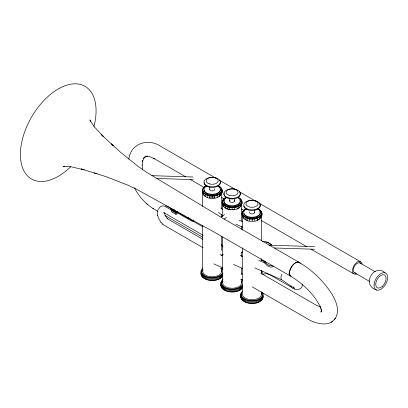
<?xml version="1.0" encoding="UTF-8"?>
<svg xmlns="http://www.w3.org/2000/svg" width="408" height="408" viewBox="0 0 408 408"><rect width="100%" height="100%" fill="white"/><g stroke="black" fill="none" stroke-linecap="round" stroke-linejoin="round"><path stroke-width="0.61" d="M222.62 276.262C216.974 284.345 194.662 280.51 202.618 268.076M201.134 274.074L201.302 272.962M242.52 284.952L242.153 285.467L242.153 288.267C235.926 296.004 213.69 291.139 223.038 279.092M221.034 285.564L221.411 283.912M262.925 295.943C262.925 308.525 233.172 304.552 242.423 291.057M240.939 297.055L241.317 292.597M128.831 159.161C130.591 143.366 148.206 137.879 160.584 146.278L215.715 178.112M142.137 165.296L142.754 160.242L142.372 161.466L144.106 157.631L143.239 158.763L145.942 156.259M321.336 309.81L321.014 312.207L321.254 311.248M246.223 208.753A9.517 5.493 0 0 0 244.999 216.821A9.517 5.493 0 0 0 259.029 216.821A9.517 5.493 0 0 0 257.81 208.753C266.761 212.308 259.916 222.595 252.251 221.136C244.826 222.763 237.063 213.027 245.835 208.942M261.666 216.755L261.941 213.226M218.188 185.885C227.032 189.689 219.723 199.685 212.211 198.14C204.694 199.685 197.385 189.689 206.234 185.885M202.307 192.423L202.531 191.434M221.774 193.902L222.11 190.383M238.088 197.375C246.932 201.18 239.629 211.176 232.111 209.63C224.599 211.176 217.291 201.18 226.134 197.375M222.207 203.913L222.549 200.394M241.628 221.08L241.679 203.352L242.015 201.873M240.939 294.255C242.638 303.379 264.297 303.047 262.716 292.597L262.716 293.719M158.559 208.723C157.335 210.829 157.213 213.415 157.774 215.74M222.911 272.926C218.311 279.689 203.709 279.74 201.134 271.274M252.175 286.86L307.479 318.791C316.358 324.523 333.203 328.2 336.967 314.583C338.89 307.555 335.483 300.579 332.224 294.54C323.978 281.505 312.61 270.473 299.406 262.512L222.957 218.377L146.217 172.054L137.797 166.127L120.304 152.082L111.318 143.891L113.205 145.641L101.169 134.421L103.408 136.496L94.263 126.776L89.888 119.911L90.627 121.538M242.087 213.501C244.708 220.942 257.581 220.881 261.666 214.715M202.307 190.383C204.704 197.931 217.591 197.865 221.774 191.862M222.207 201.873C224.604 209.421 237.492 209.355 241.679 203.352M221.034 282.764C223.518 290.991 236.793 290.879 242.153 285.467M331.286 322.244L332.719 320.872M334.045 319.576L335.483 318.204M262.635 241.709L262.941 241.424M221.151 217.112L224.558 214.552M224.033 219.193L226.466 217.362M221.192 255.75L223.181 254.255M145.529 156.529L144.713 157.075L147.63 156.172M188.44 217.52A4.947 2.856 60 0 0 188.833 218.29L189.343 219.04L176.746 211.762L176.746 212.655L172.329 210.11L171.549 210.559L171.549 211.844L175.96 214.389L176.96 213.797M172.186 209.171L172.186 210.191L176.598 212.741L176.598 211.721L177.429 211.242M171.549 210.559L175.96 213.109L177.23 212.374L177.23 213.267M221.891 255.015L223.079 254.368M261.61 273.855L262.002 273.692M164.414 212.716L163.567 212.823L164.75 213.134L203.138 235.294M262.686 274.12L266.796 273.722L269.734 274.676L269.158 274.339L291.149 287.038C294.601 290.853 303.078 290.486 302.277 283.953M147.752 156.116L145.396 156.249L149.69 156.672L154.561 158.748L153.556 158.258L185.849 176.899M64.806 166.255L63.031 166.433L71.16 166.785L84.155 169.845L81.233 168.943L96.971 173.757L94.513 172.997L106.1 176.684L127.01 184.814L136.354 189.139L214.838 232.438L291.286 276.573C303.695 284.238 314.823 294.897 320.974 308.285L320.418 306.801L321.499 311.049L321.443 309.825M220.33 268.372L222.61 268.158M241.434 252.139L242.632 252.047M241.22 274.013L242.403 273.936M240.587 279.71L242.485 279.582M151.832 175.669L193.045 176.98M156.901 178.464L193.203 179.622M268.908 245.172L314.67 246.626M274.528 247.982L314.568 249.257M262.67 241.358C265.924 241.643 269.26 242.658 271.626 245.004M165.725 205.826L168.106 206.785L176.598 211.721M265.792 241.801L268.648 242.867L271.539 244.866M239.114 220.172L242.495 221.671M235.85 224.15L242.612 227.149M260.763 259.886L264.205 261.411M258.743 260.335L265.118 263.16M240.276 255.408L242.531 256.408M254.842 267.913L281.826 279.868L294.515 288.369L293.23 286.798M219.963 254.587L222.783 255.836M233.529 264.43L242.546 268.428M213.782 263.859L222.804 267.852M320.428 307.132L315.853 304.965L260.88 273.227M362.085 264.047A7.125 4.116 -60 0 0 361.692 262.849L360.05 261.533L358.918 261.508A6.814 3.932 -60 0 0 355.179 263.884L354.108 265.317L352.67 268.591A7.125 4.116 -60 0 0 352.859 272.865L354.501 274.181L355.633 274.207A6.814 3.932 -60 0 0 356.883 273.799M255.439 200.904L256.622 201.516A6.084 3.514 0 0 1 253.434 207.228A6.084 3.514 0 0 1 246.106 202.975A6.084 3.514 0 0 1 256.015 201.164L257.065 201.853M385.127 272.875C380.297 267.944 373.06 270.744 370.571 276.43C367.251 282.05 370.387 288.318 376.528 290.032M219.57 180.336L235.513 189.541M239.363 191.765L255.311 200.971M259.156 203.194L360.998 261.992M359.785 262.854L375.227 271.769M354.766 272.86L369.663 281.459M190.225 179.428L203.908 187.328M221.468 197.467L224.221 199.053M241.266 208.896L244.015 210.482M261.059 220.32L306.694 246.667M311.09 249.206L353.552 273.722M192.933 221.116L202.863 226.848M172.329 209.947L170.896 209.115L170.896 208.386M176.746 212.492L191.306 220.901A4.947 2.856 60 0 0 193.78 221.146M172.268 210.401L164.368 206.127A11.266 6.503 60 0 0 159.069 208.432M134.487 187.818C139.49 197.967 147.951 206.178 157.947 211.405M164.995 215.475L202.766 237.283M202.888 239.348L167.29 218.637L167.555 218.917L165.107 215.444L164.628 213.088M203.133 247.778L164.516 225.481L162.501 223.926M290.476 286.645L291.149 287.038M257.82 209.12L258.876 209.809A8.267 4.774 0 0 1 256.821 216.357A8.267 4.774 0 0 1 245.432 215.363A8.267 4.774 0 0 1 246.825 208.758M146.635 203.811L147.242 204.25M152.862 208.345L153.653 208.927M220.764 207.998L222.758 209.498M218.474 212.476L222.952 215.847M221.483 245.264L223.1 247.029M157.666 215.368L158.442 217.984L161.027 222.37M160.89 222.222L162.766 224.206M241.704 279.567L242.52 280.577M221.804 268.076L222.911 269.617M261.681 270.468L262.125 272.733M261.676 214.282L261.941 215.266M241.791 202.924L242.015 203.913M222.11 192.423L221.774 188.904M261.788 271.045L262.012 273.217M142.091 164.847L142.632 169.906M263.048 293.694L263.048 297.616M262.925 295.361L262.925 298.166M262.716 295.907L262.716 298.712M262.426 296.443L262.426 299.243M262.053 296.958L262.053 299.758M261.61 297.452L261.61 300.252M261.543 211.747L261.543 212.767M261.533 216.041L261.533 240.837M261.533 258.641L261.533 260.549M261.533 270.723L261.533 273.906M261.533 291.71L261.533 294.255M261.089 297.922L261.089 300.721M260.732 216.113L260.732 218.153M260.498 298.365L260.498 301.165M259.845 298.773L259.845 301.578M259.202 217.321L259.202 219.361M259.136 299.151L259.136 301.956M258.366 299.492L258.366 302.292M257.555 299.793L257.555 302.593M257.183 218.26L257.183 220.3M256.693 300.048L256.693 302.853M255.801 300.262L255.801 303.067M254.811 218.867L254.811 220.906M254.883 300.431L254.883 303.231M254.48 209.998L254.48 212.471M253.939 300.553L253.939 303.353M252.98 300.625L252.98 303.425M252.251 219.096L252.251 221.136M252.016 300.65L252.016 303.45M251.048 300.625L251.048 303.425M250.089 300.553L250.089 303.353M249.676 218.938L249.676 220.978M249.145 300.431L249.145 303.231M248.227 300.262L248.227 303.067M247.335 300.048L247.335 302.853M247.258 218.397L247.258 220.437M246.478 299.793L246.478 302.593M245.662 299.492L245.662 302.292M245.162 217.515L245.162 219.555M244.897 299.151L244.897 301.956M244.183 298.773L244.183 301.578M243.535 216.352L243.535 218.387M243.53 298.365L243.53 301.165M242.939 297.922L242.939 300.721M242.485 214.98L242.5 230.03M242.5 247.834L242.5 294.255A9.517 5.493 0 0 0 252.843 299.727A9.517 5.493 0 0 0 261.385 293.296M242.423 297.452L242.423 300.252M242.362 212.012L242.362 213.032M241.975 296.958L241.975 299.758M241.628 226.17L241.628 229.347M241.628 252.241L241.628 256.693M241.628 268.138L241.628 274.497M241.628 279.582L241.628 282.764M241.704 285.962L241.704 288.762M241.607 296.443L241.607 299.243M241.317 295.907L241.317 298.712M241.184 286.431L241.184 289.231M241.108 293.143L241.108 298.166M240.98 293.694L240.98 297.616M240.689 204.734L240.689 206.769M240.598 286.875L240.598 289.675M239.945 287.283L239.945 290.088M239.231 287.66L239.231 290.465M239.114 205.918L239.114 207.958M238.466 288.002L238.466 290.802M237.65 288.303L237.65 291.103M237.063 206.825L237.063 208.865M236.793 288.558L236.793 291.363M235.901 288.772L235.901 291.572M234.977 288.94L234.977 291.74M234.677 207.397L234.677 209.437M234.575 198.507L234.575 200.981M234.034 289.063L234.034 291.863M233.075 289.134L233.075 291.934M232.111 207.59L232.111 209.63M232.111 289.16L232.111 291.96M231.147 289.134L231.147 291.934M230.189 289.063L230.189 291.863M229.648 198.507L229.648 200.981M229.551 207.397L229.551 209.437M229.245 288.94L229.245 291.74M228.322 288.772L228.322 291.572M227.429 288.558L227.429 291.363M227.159 206.825L227.159 208.865M226.573 288.303L226.573 291.103M225.757 288.002L225.757 290.802M225.109 205.918L225.109 207.958M224.992 287.66L224.992 290.465M224.278 287.283L224.278 290.088M223.625 286.875L223.625 289.675M223.538 204.734L223.538 206.769M223.038 286.431L223.038 289.231M222.595 205.183L222.595 216.633M222.595 236.977L222.595 282.764M222.549 203.352L222.549 205.392M222.518 285.962L222.518 288.762M222.248 273.977L222.248 276.777M222.074 280.061L222.074 281.183M222.074 285.467L222.074 288.267M221.804 274.472L221.804 277.272M221.728 193.693L221.728 208.957M221.728 214.679L221.728 216.587M221.728 236.298L221.728 250.288M221.728 268.092L221.728 271.274M221.702 284.952L221.702 287.752M221.411 284.417L221.411 287.222M221.284 274.941L221.284 277.741M221.202 281.653L221.202 286.676M221.075 282.203L221.075 286.12M220.784 193.244L220.784 195.279M220.692 275.385L220.692 278.185M220.04 275.793L220.04 278.598M219.331 276.17L219.331 278.975M219.213 194.427L219.213 196.467M218.561 276.512L218.561 279.312M217.75 276.813L217.75 279.613M217.163 195.335L217.163 197.375M216.893 277.068L216.893 279.873M216 277.282L216 280.082M215.077 277.45L215.077 280.25M214.771 195.906L214.771 197.946M214.134 277.573L214.134 280.373M213.175 277.644L213.175 280.444M212.211 196.1L212.211 198.14M212.211 277.67L212.211 280.469M211.242 277.644L211.242 280.444M210.288 277.573L210.288 280.373M209.748 187.017L209.748 189.49M209.646 195.906L209.646 197.946M209.345 277.45L209.345 280.25M208.422 277.282L208.422 280.082M207.529 277.068L207.529 279.873M207.259 195.335L207.259 197.375M206.672 276.813L206.672 279.613M205.856 276.512L205.856 279.312M205.209 194.427L205.209 196.467M205.091 276.17L205.091 278.975M204.377 275.793L204.377 278.598M203.725 275.385L203.725 278.185M203.633 193.244L203.633 195.279M203.138 274.941L203.138 277.741M202.643 191.862L202.694 206.412M202.694 225.486L202.694 271.274M202.618 274.472L202.618 277.272M202.169 273.977L202.169 276.777M201.802 273.457L201.802 276.262M201.511 272.926L201.511 275.731M201.302 270.162L201.302 275.186M201.175 270.713L201.175 274.63M175.96 213.109L175.96 214.389M172.329 209.217L172.329 210.11M70.727 166.683A53.509 30.896 -60 0 1 20.64 159.248A53.509 30.896 -60 0 1 62.47 86.787A53.509 30.896 -60 0 1 93.957 126.449M290.374 275.726A8.119 4.687 -60 0 1 292.475 265.46A8.119 4.687 -60 0 1 300.319 263.359M299.548 262.859A7.961 3.657 -57 0 0 297.876 261.926L295.305 262.885A8.196 3.764 -57 0 0 291.286 267.199L290.272 269.035L289.165 272.57A7.961 3.657 -57 0 0 291.159 276.083M241.306 281.341A9.517 5.493 0 0 1 232.111 288.257A9.517 5.493 0 0 1 222.921 281.341M221.401 269.851A9.517 5.493 0 0 1 212.211 276.767A9.517 5.493 0 0 1 203.016 269.851M238.843 207.799A9.517 5.493 0 0 1 237.395 208.483M234.575 209.222A9.517 5.493 0 0 1 233.356 209.36M230.872 209.36A9.517 5.493 0 0 1 227.353 208.672M226.828 208.483A9.517 5.493 0 0 1 225.384 207.799M220.453 195.167A9.517 5.493 0 0 1 218.938 196.309M214.674 197.727A9.517 5.493 0 0 1 212.828 197.906M211.589 197.906A9.517 5.493 0 0 1 209.748 197.727M205.479 196.309A9.517 5.493 0 0 1 204.413 195.575M258.743 219.29A9.517 5.493 0 0 1 257.3 219.973M246.728 219.973A9.517 5.493 0 0 1 245.285 219.29M260.641 211.043A9.517 5.493 0 0 1 252.843 218.841A9.517 5.493 0 0 1 242.821 211.941M243.071 211.487A9.517 5.493 0 0 1 244.724 209.834M258.743 209.483A9.517 5.493 0 0 1 259.809 210.217M241.306 200.45A9.517 5.493 0 0 1 230.872 207.32A9.517 5.493 0 0 1 223.87 199.13M225.384 197.987A9.517 5.493 0 0 1 226.318 197.518M237.905 197.518A9.517 5.493 0 0 1 238.843 197.987M221.401 188.96A9.517 5.493 0 0 1 210.151 195.748A9.517 5.493 0 0 1 204.923 186.854M205.479 186.497A9.517 5.493 0 0 1 206.417 186.023M219.499 186.854A9.517 5.493 0 0 1 220.453 187.639M259.84 211.563A8.267 4.774 0 0 1 253.649 217.79A8.267 4.774 0 0 1 243.765 213.435M237.905 197.263A9.517 5.493 0 0 1 239.129 205.331A9.517 5.493 0 0 1 225.094 205.331A9.517 5.493 0 0 1 226.318 197.263M240.047 200.394A8.216 4.743 0 0 1 232.111 206.361A8.216 4.743 0 0 1 224.176 200.394M237.92 197.63A8.216 4.743 0 0 1 237.92 204.337A8.216 4.743 0 0 1 226.302 204.337A8.216 4.743 0 0 1 226.302 197.63M218.005 185.773A9.517 5.493 0 0 1 219.224 193.841A9.517 5.493 0 0 1 205.193 193.841A9.517 5.493 0 0 1 206.417 185.773M220.141 188.904A8.216 4.743 0 0 1 213.282 194.83A8.216 4.743 0 0 1 203.995 190.128M218.02 186.14A8.216 4.743 0 0 1 218.02 192.846A8.216 4.743 0 0 1 206.402 192.846A8.216 4.743 0 0 1 206.402 186.14M234.493 200.614A2.463 1.423 0 0 1 231.79 202.394A2.463 1.423 0 0 1 229.979 200.272M254.393 212.104A2.463 1.423 0 0 1 251.695 213.884A2.463 1.423 0 0 1 249.88 211.762M214.343 188.782A2.463 1.423 0 0 1 212.532 190.903A2.463 1.423 0 0 1 209.829 189.123M240.047 193.004A8.216 4.743 0 0 1 232.111 198.976A8.216 4.743 0 0 1 224.176 193.004M220.141 181.514A8.216 4.743 0 0 1 213.282 187.44A8.216 4.743 0 0 1 203.995 182.743M259.84 204.179A8.267 4.774 0 0 1 253.649 210.401A8.267 4.774 0 0 1 243.765 206.045M281.352 279.398A4.876 2.422 -66.1 0 1 281.826 274.237M273.457 266.006A6.844 4.432 53 0 1 268.535 266.409A6.844 4.432 53 0 1 263.961 261.186M272.095 265.399A5.687 3.682 53 0 1 264.94 261.14M242.444 251.996A4.83 0.352 87 0 1 242.352 252.047M221.33 244.535A7.023 4.549 53 0 1 222.549 245.886M355.649 272.978A5.615 3.244 -60 0 1 354.195 266.74A5.615 3.244 -60 0 1 360.494 263.313M174.43 209.661A0.622 0.362 0 0 1 174.43 209.472M193.81 219.917A4.054 2.341 60 0 1 189.312 218.086M374.105 284.085L374.054 286.166A9.629 5.559 -60 0 0 379.746 289.838L381.521 288.874A9.629 5.559 -60 0 0 387.549 278.822L387.6 276.741A9.629 5.559 -60 0 0 381.908 273.069L380.134 274.033A9.629 5.559 -60 0 0 374.105 284.085M258.876 202.424L257.448 201.486A8.267 4.774 0 0 0 244.071 203.76A8.267 4.774 0 0 0 253.291 209.804A8.267 4.774 0 0 0 258.876 202.424M229.092 195.34A6.043 3.488 0 0 0 238.155 192.321A6.043 3.488 0 0 0 229.092 189.302A6.043 3.488 0 0 0 229.092 195.34M209.187 183.85A6.043 3.488 0 0 0 218.249 180.831A6.043 3.488 0 0 0 209.187 177.811A6.043 3.488 0 0 0 209.187 183.85M228.006 197.701A8.216 4.743 0 0 0 240.327 193.596A8.216 4.743 0 0 0 228.006 189.485A8.216 4.743 0 0 0 228.006 197.701M208.1 186.211A8.216 4.743 0 0 0 220.422 182.106A8.216 4.743 0 0 0 208.1 177.995A8.216 4.743 0 0 0 208.1 186.211M382.25 286.421A7.334 4.233 -60 0 0 384.576 275.058A7.334 4.233 -60 0 0 375.901 282.754A7.334 4.233 -60 0 0 382.25 286.421"/></g></svg>
